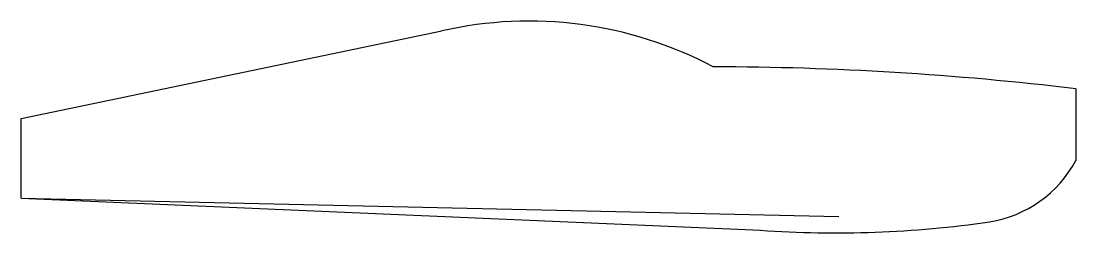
# Model space of a CAD drawing. Header units: inches. Extents: x 0 to 663, y -22 to 111.
import ezdxf

# ---------------------------------------------------------------- set-up
doc = ezdxf.new("R2010")
doc.units = ezdxf.units.IN
doc.header["$MEASUREMENT"] = 0

msp = doc.modelspace()

# ---------------------------------------------------------------- linework, layer by layer
for p, q in [((0, 50), (264.34, 105.06)), ((662.76, 68.65), (662.76, 23.65)), ((0, 0), (0, 50)), ((0, 0), (0, 50)), ((0, 0), (464.56, -20.22)), ((0, 0), (513.89, -11.59))]:
    msp.add_line(p, q)
for centre, radius, start, end in [((319.22, -135.41), 246.66, 62.04373, 102.85523), ((432.85, -1837.84), 1920.3, 83.12379, 89.94043), ((596.94, 58.77), 74.6, 278.88426, 331.91733), ((512.29, 642.11), 664.05, 265.87812, 278.32678)]:
    msp.add_arc(centre, radius, start, end)

doc.saveas('drawing.dxf')
